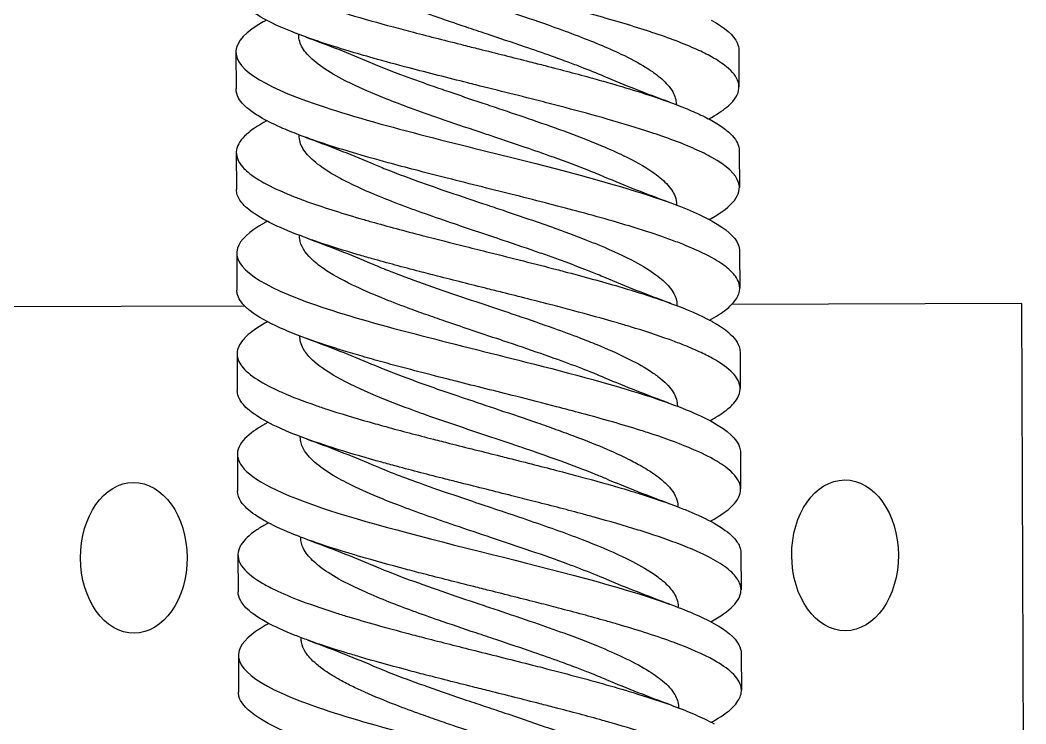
# Model space of a CAD drawing. Header units: millimetres. Extents: x 129 to 6329, y 33 to 3553.
# Drawn here: x 4313.11 to 4353.1, y 2731.15 to 2759.15 of the extents above; entities that cross this region are included whole.
import ezdxf

# ---------------------------------------------------------------- set-up
doc = ezdxf.new("R2010")
doc.units = ezdxf.units.MM
doc.layers.add('vistasIsometricas', color=255, linetype='Continuous')

msp = doc.modelspace()

# ---------------------------------------------------------------- linework, layer by layer
at = {"layer": 'vistasIsometricas', "extrusion": (-0.004614, 0.999989, 7.66e-14)}
for p, q in [((4324.187, 2758.554), (4324.187, 2758.584)), ((4321.69, 2757.874), (4321.696, 2756.41)), ((4341.69, 2757.954), (4341.696, 2756.49)), ((4339.199, 2755.789), (4339.198, 2755.811)), ((4324.203, 2754.554), (4324.203, 2754.584)), ((4321.706, 2753.874), (4321.712, 2752.41)), ((4341.706, 2753.955), (4341.712, 2752.49)), ((4339.215, 2751.789), (4339.215, 2751.811)), ((4324.219, 2750.554), (4324.219, 2750.584)), ((4321.722, 2749.874), (4321.728, 2748.41)), ((4341.722, 2749.955), (4341.728, 2748.491)), ((4322.041, 2747.777), (4310.517, 2747.738)), ((4339.231, 2747.789), (4339.231, 2747.811)), ((4352.944, 2747.883), (4341.412, 2747.843)), ((4353.104, 2707.917), (4352.944, 2747.883)), ((4324.236, 2746.554), (4324.235, 2746.584)), ((4321.738, 2745.874), (4321.744, 2744.41)), ((4341.738, 2745.955), (4341.744, 2744.491)), ((4339.247, 2743.789), (4339.247, 2743.811)), ((4324.252, 2742.554), (4324.252, 2742.584)), ((4321.754, 2741.874), (4321.76, 2740.41)), ((4341.754, 2741.955), (4341.76, 2740.491)), ((4339.263, 2739.789), (4339.263, 2739.811)), ((4324.268, 2738.554), (4324.268, 2738.584)), ((4321.77, 2737.874), (4321.776, 2736.41)), ((4341.77, 2737.955), (4341.776, 2736.491)), ((4339.279, 2735.789), (4339.279, 2735.811)), ((4324.284, 2734.554), (4324.284, 2734.584)), ((4321.787, 2733.874), (4321.792, 2732.41)), ((4341.786, 2733.955), (4341.792, 2732.491)), ((4339.295, 2731.789), (4339.295, 2731.811))]:
    msp.add_line(p, q, dxfattribs=at)
at = {"layer": 'vistasIsometricas'}
for centre in [(4317.629, 2737.762), (4345.913, 2737.859)]:
    msp.add_ellipse(centre, major_axis=(-0.014, 3), ratio=0.707107, start_param=1.570796326793453, end_param=7.85398163397304, dxfattribs=at)
for points, knots in [([(4340.599, 2757.69), (4340.425, 2757.787), (4340.231, 2757.884), (4340.018, 2757.981), (4339.518, 2758.209), (4338.916, 2758.436), (4338.234, 2758.663), (4338.216, 2758.669), (4338.197, 2758.676), (4338.179, 2758.682), (4337.511, 2758.903), (4336.768, 2759.123), (4335.975, 2759.344), (4335.584, 2759.452), (4335.181, 2759.561), (4334.77, 2759.669), (4334.323, 2759.787), (4333.867, 2759.905), (4333.404, 2760.022), (4332.576, 2760.233), (4331.729, 2760.443), (4330.891, 2760.654), (4330.83, 2760.669), (4330.769, 2760.685), (4330.708, 2760.7), (4329.81, 2760.926), (4328.924, 2761.152), (4328.082, 2761.377), (4327.759, 2761.464), (4327.441, 2761.551), (4327.132, 2761.638), (4326.638, 2761.777), (4326.164, 2761.916), (4325.718, 2762.056), (4325.111, 2762.245), (4324.555, 2762.435), (4324.065, 2762.624), (4323.969, 2762.661), (4323.876, 2762.698), (4323.786, 2762.735), (4323.231, 2762.962), (4322.772, 2763.189), (4322.427, 2763.417), (4322.327, 2763.483), (4322.236, 2763.549), (4322.156, 2763.615), (4321.957, 2763.777), (4321.817, 2763.939), (4321.739, 2764.101), (4321.689, 2764.204), (4321.664, 2764.307), (4321.664, 2764.41)], [0.07986696, 0.07986696, 0.07986696, 0.07986696, 0.080290453, 0.080290453, 0.080290453, 0.081285324, 0.081285324, 0.081285324, 0.081312046, 0.081312046, 0.081312046, 0.082280197, 0.082280197, 0.082280197, 0.082757133, 0.082757133, 0.082757133, 0.083275093, 0.083275093, 0.083275093, 0.08420222, 0.08420222, 0.08420222, 0.084269959, 0.084269959, 0.084269959, 0.08526483, 0.08526483, 0.08526483, 0.085647307, 0.085647307, 0.085647307, 0.086259724, 0.086259724, 0.086259724, 0.087092394, 0.087092394, 0.087092394, 0.087254591, 0.087254591, 0.087254591, 0.088249461, 0.088249461, 0.088249461, 0.08853748, 0.08853748, 0.08853748, 0.089244348, 0.089244348, 0.089244348, 0.089692416, 0.089692416, 0.089692416, 0.089692416]), ([(4322.888, 2763.147), (4322.757, 2763.077), (4322.636, 2763.006), (4322.443, 2762.884), (4322.367, 2762.833), (4322.062, 2762.608), (4321.892, 2762.436), (4321.757, 2762.21), (4321.732, 2762.155), (4321.654, 2761.931), (4321.662, 2761.762), (4321.764, 2761.529), (4321.802, 2761.466), (4321.975, 2761.23), (4322.168, 2761.059), (4322.504, 2760.837), (4322.587, 2760.785), (4322.966, 2760.566), (4323.314, 2760.399), (4323.877, 2760.165), (4324.046, 2760.099), (4324.677, 2759.861), (4325.181, 2759.69), (4325.882, 2759.472), (4326.039, 2759.424), (4326.752, 2759.21), (4327.34, 2759.045), (4328.214, 2758.809), (4328.479, 2758.738), (4329.398, 2758.498), (4330.067, 2758.328), (4330.948, 2758.106), (4331.15, 2758.055), (4332.031, 2757.835), (4332.709, 2757.666), (4333.583, 2757.444), (4333.787, 2757.391), (4334.639, 2757.172), (4335.27, 2757.005), (4336.111, 2756.773), (4336.341, 2756.708), (4336.99, 2756.522), (4337.395, 2756.4), (4338.368, 2756.092), (4338.906, 2755.905), (4339.612, 2755.627), (4339.828, 2755.536), (4340.241, 2755.348), (4340.435, 2755.251), (4340.61, 2755.154)], [1.607803, 1.607803, 1.607803, 1.607803, 1.650433, 1.650433, 1.681635, 1.681635, 1.786296, 1.786296, 1.819332, 1.819332, 1.922626, 1.922626, 1.9615, 1.9615, 2.066473, 2.066473, 2.097999, 2.097999, 2.200798, 2.200798, 2.241819, 2.241819, 2.347092, 2.347092, 2.376686, 2.376686, 2.478956, 2.478956, 2.522367, 2.522367, 2.62767, 2.62767, 2.659069, 2.659069, 2.763896, 2.763896, 2.796158, 2.796158, 2.899196, 2.899196, 2.939176, 2.939176, 3.014008, 3.014008, 3.128804, 3.128804, 3.184572, 3.184572, 3.243961, 3.243961, 3.243961, 3.243961]), ([(4336.333, 2756.908), (4336.044, 2757.032), (4335.739, 2757.155), (4335.253, 2757.343), (4335.081, 2757.409), (4334.686, 2757.555), (4334.462, 2757.636), (4333.886, 2757.842), (4333.53, 2757.966), (4332.67, 2758.26), (4332.163, 2758.429), (4331.39, 2758.688), (4331.124, 2758.777), (4330.409, 2759.018), (4329.965, 2759.17), (4329.348, 2759.386), (4329.166, 2759.45), (4328.76, 2759.596), (4328.537, 2759.677), (4327.989, 2759.883), (4327.671, 2760.007), (4326.948, 2760.303), (4326.558, 2760.475), (4326.031, 2760.734), (4325.865, 2760.82), (4325.401, 2761.077), (4325.135, 2761.248), (4324.657, 2761.619), (4324.464, 2761.819), (4324.287, 2762.104), (4324.246, 2762.188), (4324.188, 2762.363), (4324.173, 2762.453), (4324.171, 2762.547), (4324.171, 2762.551), (4324.171, 2762.554)], [-21.6169819, -21.6169819, -21.6169819, -21.6169819, -21.5589083, -21.5589083, -21.5282312, -21.5282312, -21.4898676, -21.4898676, -21.4313862, -21.4313862, -21.3511135, -21.3511135, -21.3090084, -21.3090084, -21.2374084, -21.2374084, -21.2070359, -21.2070359, -21.1685709, -21.1685709, -21.110028, -21.110028, -21.0287494, -21.0287494, -20.9881559, -20.9881559, -20.9076396, -20.9076396, -20.8137418, -20.8137418, -20.7742202, -20.7742202, -20.7319173, -20.7319173, -20.7303123, -20.7303123, -20.7303123, -20.7303123]), ([(4327.022, 2761.47), (4327.228, 2761.381), (4327.443, 2761.293), (4328.102, 2761.032), (4328.564, 2760.86), (4329.266, 2760.609), (4329.49, 2760.53), (4330.162, 2760.297), (4330.617, 2760.142), (4331.579, 2759.819), (4332.083, 2759.651), (4333.099, 2759.308), (4333.609, 2759.134), (4334.469, 2758.829), (4334.826, 2758.699), (4335.845, 2758.313), (4336.462, 2758.058), (4337.367, 2757.627), (4337.694, 2757.453), (4338.105, 2757.199), (4338.225, 2757.12), (4338.548, 2756.885), (4338.723, 2756.731), (4338.942, 2756.482), (4339.01, 2756.387), (4339.152, 2756.132), (4339.198, 2755.972), (4339.198, 2755.811)], [-7.5492383, -7.5492383, -7.5492383, -7.5492383, -7.5075231, -7.5075231, -7.4260384, -7.4260384, -7.3889377, -7.3889377, -7.315899, -7.315899, -7.2363316, -7.2363316, -7.1539329, -7.1539329, -7.0925602, -7.0925602, -6.9719936, -6.9719936, -6.8900916, -6.8900916, -6.8528131, -6.8528131, -6.7803984, -6.7803984, -6.7363256, -6.7363256, -6.6612835, -6.6612835, -6.6612835, -6.6612835]), ([(4340.616, 2753.69), (4340.519, 2753.743), (4340.416, 2753.797), (4340.308, 2753.851), (4339.847, 2754.079), (4339.281, 2754.307), (4338.63, 2754.534), (4338.489, 2754.583), (4338.344, 2754.632), (4338.195, 2754.682), (4337.657, 2754.86), (4337.071, 2755.037), (4336.449, 2755.215), (4335.918, 2755.366), (4335.36, 2755.518), (4334.786, 2755.669), (4334.502, 2755.744), (4334.215, 2755.819), (4333.924, 2755.893), (4333.044, 2756.12), (4332.138, 2756.345), (4331.236, 2756.571), (4331.127, 2756.599), (4331.017, 2756.626), (4330.907, 2756.654), (4330.118, 2756.852), (4329.335, 2757.05), (4328.582, 2757.249), (4328.09, 2757.379), (4327.61, 2757.508), (4327.148, 2757.638), (4326.806, 2757.734), (4326.474, 2757.831), (4326.154, 2757.927), (4325.403, 2758.153), (4324.719, 2758.379), (4324.128, 2758.606), (4324.113, 2758.612), (4324.097, 2758.618), (4324.081, 2758.624), (4323.511, 2758.845), (4323.029, 2759.066), (4322.652, 2759.287), (4322.466, 2759.396), (4322.305, 2759.505), (4322.172, 2759.615), (4322.026, 2759.733), (4321.912, 2759.852), (4321.831, 2759.971), (4321.731, 2760.117), (4321.681, 2760.263), (4321.68, 2760.41)], [0.074086598, 0.074086598, 0.074086598, 0.074086598, 0.074321145, 0.074321145, 0.074321145, 0.075316019, 0.075316019, 0.075316019, 0.075531691, 0.075531691, 0.075531691, 0.076310904, 0.076310904, 0.076310904, 0.076976784, 0.076976784, 0.076976784, 0.077305788, 0.077305788, 0.077305788, 0.078300659, 0.078300659, 0.078300659, 0.078421878, 0.078421878, 0.078421878, 0.079295536, 0.079295536, 0.079295536, 0.079866971, 0.079866971, 0.079866971, 0.080290427, 0.080290427, 0.080290427, 0.081285295, 0.081285295, 0.081285295, 0.081312064, 0.081312064, 0.081312064, 0.082280167, 0.082280167, 0.082280167, 0.082757158, 0.082757158, 0.082757158, 0.083275062, 0.083275062, 0.083275062, 0.083912054, 0.083912054, 0.083912054, 0.083912054]), ([(4322.777, 2759.077), (4322.082, 2758.684), (4321.72, 2758.3), (4321.692, 2757.925), (4321.633, 2757.142), (4323.066, 2756.396), (4325.234, 2755.683), (4327.625, 2754.897), (4330.828, 2754.151), (4333.613, 2753.44), (4335.564, 2752.942), (4337.314, 2752.461), (4338.642, 2751.998), (4339.466, 2751.71), (4340.132, 2751.429), (4340.626, 2751.154)], [0.918017203, 0.918017203, 0.918017203, 0.918017203, 0.918892503, 0.918892503, 0.918892503, 0.920718254, 0.920718254, 0.920718254, 0.922732944, 0.922732944, 0.922732944, 0.924144299, 0.924144299, 0.924144299, 0.925019599, 0.925019599, 0.925019599, 0.925019599]), ([(4340.594, 2759.154), (4341.132, 2758.854), (4341.489, 2758.55), (4341.626, 2758.24), (4341.668, 2758.146), (4341.688, 2758.05), (4341.687, 2757.954)], [0.919453399, 0.919453399, 0.919453399, 0.919453399, 0.920718964, 0.920718964, 0.920718964, 0.921106974, 0.921106974, 0.921106974, 0.921106974]), ([(4336.349, 2752.908), (4336.148, 2752.994), (4335.939, 2753.08), (4335.279, 2753.343), (4334.807, 2753.518), (4333.949, 2753.826), (4333.573, 2753.956), (4332.781, 2754.227), (4332.365, 2754.367), (4331.753, 2754.572), (4331.558, 2754.637), (4330.846, 2754.876), (4330.331, 2755.05), (4329.418, 2755.365), (4329.018, 2755.507), (4328.309, 2755.768), (4327.996, 2755.886), (4327.251, 2756.181), (4326.836, 2756.358), (4326.314, 2756.603), (4326.174, 2756.671), (4325.698, 2756.914), (4325.398, 2757.088), (4324.887, 2757.44), (4324.679, 2757.617), (4324.377, 2757.962), (4324.278, 2758.128), (4324.201, 2758.381), (4324.188, 2758.468), (4324.187, 2758.554)], [-23.4851641, -23.4851641, -23.4851641, -23.4851641, -23.4447167, -23.4447167, -23.3616227, -23.3616227, -23.2998897, -23.2998897, -23.2337639, -23.2337639, -23.2030352, -23.2030352, -23.120896, -23.120896, -23.05395, -23.05395, -22.9979254, -22.9979254, -22.9146358, -22.9146358, -22.8824533, -22.8824533, -22.8002186, -22.8002186, -22.7169472, -22.7169472, -22.6387748, -22.6387748, -22.5983742, -22.5983742, -22.5983742, -22.5983742]), ([(4340.492, 2755.218), (4340.495, 2755.219), (4340.498, 2755.221), (4340.501, 2755.223), (4340.787, 2755.378), (4341.025, 2755.533), (4341.21, 2755.687), (4341.302, 2755.764), (4341.381, 2755.84), (4341.447, 2755.917), (4341.647, 2756.147), (4341.727, 2756.378), (4341.685, 2756.608), (4341.679, 2756.636), (4341.672, 2756.664), (4341.664, 2756.692), (4341.601, 2756.893), (4341.443, 2757.095), (4341.197, 2757.296), (4341.035, 2757.427), (4340.835, 2757.558), (4340.599, 2757.69)], [0.076303515, 0.076303515, 0.076303515, 0.076303515, 0.076310926, 0.076310926, 0.076310926, 0.076976785, 0.076976785, 0.076976785, 0.077305812, 0.077305812, 0.077305812, 0.078300684, 0.078300684, 0.078300684, 0.078421872, 0.078421872, 0.078421872, 0.079295564, 0.079295564, 0.079295564, 0.079866959, 0.079866959, 0.079866959, 0.079866959]), ([(4327.038, 2757.47), (4327.163, 2757.416), (4327.291, 2757.363), (4327.683, 2757.203), (4327.955, 2757.097), (4328.622, 2756.845), (4329.026, 2756.699), (4329.676, 2756.47), (4329.915, 2756.388), (4330.573, 2756.163), (4330.998, 2756.02), (4331.661, 2755.797), (4331.898, 2755.718), (4332.587, 2755.487), (4333.038, 2755.335), (4333.968, 2755.014), (4334.445, 2754.845), (4335.372, 2754.501), (4335.818, 2754.327), (4336.54, 2754.022), (4336.828, 2753.893), (4337.538, 2753.55), (4337.92, 2753.337), (4338.465, 2752.964), (4338.658, 2752.806), (4338.974, 2752.475), (4339.09, 2752.303), (4339.194, 2752.024), (4339.214, 2751.917), (4339.215, 2751.811)], [-6.9269192, -6.9269192, -6.9269192, -6.9269192, -6.90164, -6.90164, -6.8515469, -6.8515469, -6.7826315, -6.7826315, -6.7436662, -6.7436662, -6.6761457, -6.6761457, -6.6386937, -6.6386937, -6.5668525, -6.5668525, -6.4871178, -6.4871178, -6.4048119, -6.4048119, -6.3439429, -6.3439429, -6.2435691, -6.2435691, -6.1693752, -6.1693752, -6.0888352, -6.0888352, -6.0390769, -6.0390769, -6.0390769, -6.0390769]), ([(4340.632, 2749.69), (4340.306, 2749.871), (4339.913, 2750.051), (4339.284, 2750.302), (4339.101, 2750.371), (4338.533, 2750.577), (4338.126, 2750.713), (4337.372, 2750.949), (4337.038, 2751.049), (4336.275, 2751.27), (4335.841, 2751.391), (4334.996, 2751.619), (4334.589, 2751.726), (4333.719, 2751.951), (4333.257, 2752.068), (4332.359, 2752.294), (4331.924, 2752.403), (4331.023, 2752.629), (4330.558, 2752.745), (4329.667, 2752.971), (4329.241, 2753.08), (4328.458, 2753.285), (4328.098, 2753.381), (4327.255, 2753.611), (4326.781, 2753.745), (4325.979, 2753.984), (4325.643, 2754.088), (4324.954, 2754.312), (4324.608, 2754.432), (4324.026, 2754.65), (4323.783, 2754.747), (4323.255, 2754.976), (4322.986, 2755.107), (4322.575, 2755.338), (4322.419, 2755.439), (4322.174, 2755.622), (4322.078, 2755.705), (4321.914, 2755.874), (4321.848, 2755.961), (4321.731, 2756.169), (4321.696, 2756.289), (4321.696, 2756.41)], [0.000015, 0.000015, 0.000015, 0.000015, 0.110709, 0.110709, 0.153432, 0.153432, 0.236992, 0.236992, 0.298722, 0.298722, 0.373042, 0.373042, 0.439181, 0.439181, 0.511724, 0.511724, 0.578932, 0.578932, 0.65105, 0.65105, 0.718528, 0.718528, 0.777631, 0.777631, 0.860489, 0.860489, 0.92472, 0.92472, 0.99876, 0.99876, 1.058704, 1.058704, 1.139276, 1.139276, 1.200808, 1.200808, 1.251576, 1.251576, 1.304516, 1.304516, 1.378297, 1.378297, 1.378297, 1.378297]), ([(4322.793, 2755.077), (4322.558, 2754.944), (4322.359, 2754.812), (4322.199, 2754.68), (4321.959, 2754.482), (4321.804, 2754.284), (4321.74, 2754.086), (4321.73, 2754.055), (4321.722, 2754.023), (4321.716, 2753.991), (4321.676, 2753.762), (4321.758, 2753.533), (4321.959, 2753.305), (4322.02, 2753.236), (4322.092, 2753.168), (4322.174, 2753.099), (4322.364, 2752.94), (4322.611, 2752.781), (4322.911, 2752.622), (4323.23, 2752.452), (4323.611, 2752.283), (4324.043, 2752.113), (4324.19, 2752.056), (4324.343, 2751.999), (4324.501, 2751.941), (4325.126, 2751.715), (4325.839, 2751.489), (4326.616, 2751.262), (4326.768, 2751.218), (4326.923, 2751.173), (4327.081, 2751.129), (4327.722, 2750.947), (4328.401, 2750.766), (4329.101, 2750.584), (4329.668, 2750.437), (4330.249, 2750.29), (4330.835, 2750.143), (4331.148, 2750.064), (4331.462, 2749.986), (4331.776, 2749.907), (4332.677, 2749.681), (4333.579, 2749.455), (4334.448, 2749.229), (4334.545, 2749.204), (4334.641, 2749.178), (4334.737, 2749.153), (4335.501, 2748.952), (4336.236, 2748.751), (4336.922, 2748.55), (4337.366, 2748.419), (4337.789, 2748.288), (4338.186, 2748.158), (4338.478, 2748.061), (4338.756, 2747.965), (4339.018, 2747.869), (4339.635, 2747.642), (4340.164, 2747.414), (4340.585, 2747.185), (4340.604, 2747.175), (4340.623, 2747.164), (4340.642, 2747.154)], [0.92379757, 0.92379757, 0.92379757, 0.92379757, 0.92438398, 0.92438398, 0.92438398, 0.92526159, 0.92526159, 0.92526159, 0.92540301, 0.92540301, 0.92540301, 0.92641965, 0.92641965, 0.92641965, 0.9267256, 0.9267256, 0.9267256, 0.92743392, 0.92743392, 0.92743392, 0.92818962, 0.92818962, 0.92818962, 0.9284458, 0.9284458, 0.9284458, 0.92945533, 0.92945533, 0.92945533, 0.92965363, 0.92965363, 0.92965363, 0.93046254, 0.93046254, 0.93046254, 0.93111765, 0.93111765, 0.93111765, 0.93146743, 0.93146743, 0.93146743, 0.93247, 0.93247, 0.93247, 0.93258166, 0.93258166, 0.93258166, 0.93347029, 0.93347029, 0.93347029, 0.93404568, 0.93404568, 0.93404568, 0.93446832, 0.93446832, 0.93446832, 0.93546408, 0.93546408, 0.93546408, 0.93550969, 0.93550969, 0.93550969, 0.93550969]), ([(4340.61, 2755.154), (4340.801, 2755.047), (4340.968, 2754.941), (4341.238, 2754.739), (4341.345, 2754.644), (4341.613, 2754.351), (4341.705, 2754.153), (4341.706, 2753.955)], [0.0000181, 0.0000181, 0.0000181, 0.0000181, 0.0650294, 0.0650294, 0.1229171, 0.1229171, 0.2435094, 0.2435094, 0.2435094, 0.2435094]), ([(4336.364, 2748.909), (4336.268, 2748.95), (4336.169, 2748.991), (4335.545, 2749.248), (4334.977, 2749.463), (4334.184, 2749.747), (4333.988, 2749.817), (4333.309, 2750.053), (4332.816, 2750.22), (4331.67, 2750.606), (4331.018, 2750.823), (4329.599, 2751.306), (4328.847, 2751.569), (4327.808, 2751.965), (4327.481, 2752.095), (4326.934, 2752.326), (4326.707, 2752.426), (4326.217, 2752.655), (4325.962, 2752.784), (4325.423, 2753.084), (4325.158, 2753.254), (4324.73, 2753.588), (4324.564, 2753.751), (4324.317, 2754.084), (4324.241, 2754.253), (4324.207, 2754.466), (4324.204, 2754.51), (4324.203, 2754.554)], [-24.0258266, -24.0258266, -24.0258266, -24.0258266, -24.0063368, -24.0063368, -23.9048639, -23.9048639, -23.8722415, -23.8722415, -23.793174, -23.793174, -23.6903303, -23.6903303, -23.5650722, -23.5650722, -23.5035712, -23.5035712, -23.4563597, -23.4563597, -23.3955843, -23.3955843, -23.3152813, -23.3152813, -23.2386097, -23.2386097, -23.1594171, -23.1594171, -23.1388287, -23.1388287, -23.1388287, -23.1388287]), ([(4340.508, 2751.218), (4340.537, 2751.233), (4340.564, 2751.248), (4340.592, 2751.264), (4341.447, 2751.741), (4341.828, 2752.217), (4341.68, 2752.691), (4341.575, 2753.025), (4341.212, 2753.358), (4340.616, 2753.69)], [0.070523312, 0.070523312, 0.070523312, 0.070523312, 0.070589097, 0.070589097, 0.070589097, 0.07264151, 0.07264151, 0.07264151, 0.074086597, 0.074086597, 0.074086597, 0.074086597]), ([(4327.053, 2753.47), (4327.222, 2753.398), (4327.397, 2753.326), (4327.998, 2753.084), (4328.446, 2752.915), (4329.319, 2752.6), (4329.736, 2752.455), (4330.662, 2752.138), (4331.172, 2751.967), (4331.924, 2751.715), (4332.166, 2751.634), (4333.03, 2751.343), (4333.644, 2751.134), (4334.724, 2750.749), (4335.195, 2750.575), (4335.814, 2750.331), (4335.985, 2750.262), (4336.67, 2749.977), (4337.138, 2749.761), (4337.871, 2749.37), (4338.156, 2749.196), (4338.499, 2748.942), (4338.596, 2748.864), (4338.87, 2748.617), (4339.01, 2748.448), (4339.182, 2748.132), (4339.225, 2747.985), (4339.23, 2747.829), (4339.231, 2747.82), (4339.231, 2747.811)], [-6.3034265, -6.3034265, -6.3034265, -6.3034265, -6.2693098, -6.2693098, -6.1894537, -6.1894537, -6.12061, -6.12061, -6.0397126, -6.0397126, -6.0015574, -6.0015574, -5.9024288, -5.9024288, -5.8201863, -5.8201863, -5.7875786, -5.7875786, -5.6859227, -5.6859227, -5.6039071, -5.6039071, -5.5673909, -5.5673909, -5.4882828, -5.4882828, -5.4196263, -5.4196263, -5.4154497, -5.4154497, -5.4154497, -5.4154497]), ([(4340.54, 2743.218), (4340.625, 2743.263), (4340.705, 2743.309), (4340.89, 2743.42), (4340.991, 2743.486), (4341.219, 2743.65), (4341.334, 2743.747), (4341.517, 2743.935), (4341.586, 2744.025), (4341.704, 2744.232), (4341.74, 2744.349), (4341.748, 2744.596), (4341.713, 2744.726), (4341.591, 2744.942), (4341.526, 2745.028), (4341.26, 2745.306), (4340.993, 2745.498), (4340.487, 2745.779), (4340.31, 2745.868), (4339.91, 2746.054), (4339.684, 2746.15), (4339.278, 2746.31), (4339.107, 2746.374), (4338.458, 2746.61), (4337.937, 2746.781), (4337.21, 2747.002), (4337.042, 2747.052), (4336.301, 2747.269), (4335.7, 2747.435), (4334.819, 2747.669), (4334.56, 2747.737), (4333.64, 2747.976), (4332.965, 2748.146), (4332.09, 2748.366), (4331.894, 2748.415), (4331.029, 2748.631), (4330.362, 2748.798), (4329.465, 2749.028), (4329.227, 2749.089), (4328.338, 2749.32), (4327.707, 2749.489), (4326.92, 2749.712), (4326.737, 2749.764), (4325.986, 2749.984), (4325.451, 2750.151), (4324.77, 2750.383), (4324.587, 2750.447), (4323.948, 2750.683), (4323.535, 2750.853), (4323.077, 2751.074), (4322.979, 2751.124), (4322.574, 2751.341), (4322.322, 2751.508), (4322.054, 2751.745), (4321.986, 2751.814), (4321.813, 2752.025), (4321.743, 2752.166), (4321.715, 2752.343), (4321.712, 2752.376), (4321.712, 2752.41)], [1.122056, 1.122056, 1.122056, 1.122056, 1.149518, 1.149518, 1.189214, 1.189214, 1.24805, 1.24805, 1.302567, 1.302567, 1.373429, 1.373429, 1.452528, 1.452528, 1.504643, 1.504643, 1.621926, 1.621926, 1.6765, 1.6765, 1.735354, 1.735354, 1.77487, 1.77487, 1.879957, 1.879957, 1.910849, 1.910849, 2.013453, 2.013453, 2.055344, 2.055344, 2.160666, 2.160666, 2.19093, 2.19093, 2.294431, 2.294431, 2.332431, 2.332431, 2.437219, 2.437219, 2.469668, 2.469668, 2.572768, 2.572768, 2.612478, 2.612478, 2.717596, 2.717596, 2.748306, 2.748306, 2.850856, 2.850856, 2.892993, 2.892993, 2.979799, 2.979799, 3.000389, 3.000389, 3.000389, 3.000389]), ([(4322.809, 2751.077), (4322.215, 2750.742), (4321.854, 2750.408), (4321.752, 2750.075), (4321.52, 2749.314), (4322.71, 2748.559), (4324.896, 2747.808), (4327.092, 2747.053), (4330.248, 2746.301), (4333.222, 2745.548), (4335.063, 2745.081), (4336.821, 2744.615), (4338.237, 2744.146), (4339.234, 2743.816), (4340.062, 2743.486), (4340.658, 2743.154)], [0.92957792, 0.92957792, 0.92957792, 0.92957792, 0.931023, 0.931023, 0.931023, 0.9343243, 0.9343243, 0.9343243, 0.93764112, 0.93764112, 0.93764112, 0.93969353, 0.93969353, 0.93969353, 0.94113862, 0.94113862, 0.94113862, 0.94113862]), ([(4322.937, 2751.147), (4322.936, 2751.147), (4322.935, 2751.146), (4322.934, 2751.146), (4322.912, 2751.134), (4322.891, 2751.123), (4322.871, 2751.111), (4322.86, 2751.105), (4322.85, 2751.1), (4322.839, 2751.094), (4322.834, 2751.091), (4322.829, 2751.088), (4322.824, 2751.085), (4322.819, 2751.083), (4322.813, 2751.079), (4322.809, 2751.077)], [0.92949710366, 0.92949710366, 0.92949710366, 0.92949710366, 0.92949881798, 0.92949881798, 0.92949881798, 0.92953836687, 0.92953836687, 0.92953836687, 0.92955814131, 0.92955814131, 0.92955814131, 0.92956802854, 0.92956802854, 0.92956802854, 0.92957791576, 0.92957791576, 0.92957791576, 0.92957791576]), ([(4340.626, 2751.154), (4341.194, 2750.837), (4341.535, 2750.53), (4341.663, 2750.23), (4341.702, 2750.138), (4341.721, 2750.046), (4341.721, 2749.955)], [0.925019599, 0.925019599, 0.925019599, 0.925019599, 0.92602704, 0.92602704, 0.92602704, 0.92633931, 0.92633931, 0.92633931, 0.92633931]), ([(4336.38, 2744.909), (4336.083, 2745.036), (4335.769, 2745.163), (4335.09, 2745.425), (4334.723, 2745.56), (4333.876, 2745.863), (4333.391, 2746.03), (4332.672, 2746.274), (4332.446, 2746.35), (4331.805, 2746.566), (4331.388, 2746.705), (4330.644, 2746.955), (4330.317, 2747.067), (4329.74, 2747.265), (4329.49, 2747.352), (4328.997, 2747.527), (4328.754, 2747.615), (4328.158, 2747.836), (4327.814, 2747.969), (4327.07, 2748.271), (4326.683, 2748.441), (4325.882, 2748.828), (4325.493, 2749.045), (4324.99, 2749.392), (4324.829, 2749.521), (4324.421, 2749.913), (4324.264, 2750.175), (4324.222, 2750.477), (4324.22, 2750.516), (4324.219, 2750.554)], [-24.7291883, -24.7291883, -24.7291883, -24.7291883, -24.6693937, -24.6693937, -24.6056289, -24.6056289, -24.5264922, -24.5264922, -24.4905383, -24.4905383, -24.4247624, -24.4247624, -24.3722488, -24.3722488, -24.33106, -24.33106, -24.2895017, -24.2895017, -24.2268317, -24.2268317, -24.1468293, -24.1468293, -24.0443745, -24.0443745, -23.9837424, -23.9837424, -23.8602674, -23.8602674, -23.842324, -23.842324, -23.842324, -23.842324]), ([(4340.524, 2747.218), (4340.786, 2747.36), (4341.008, 2747.501), (4341.256, 2747.697), (4341.318, 2747.751), (4341.531, 2747.958), (4341.636, 2748.11), (4341.737, 2748.401), (4341.741, 2748.539), (4341.672, 2748.774), (4341.623, 2748.871), (4341.474, 2749.073), (4341.371, 2749.179), (4341.079, 2749.42), (4340.875, 2749.555), (4340.632, 2749.69)], [2.7443517, 2.7443517, 2.7443517, 2.7443517, 2.8297457, 2.8297457, 2.8624684, 2.8624684, 2.9546783, 2.9546783, 3.038564, 3.038564, 3.0973896, 3.0973896, 3.1617266, 3.1617266, 3.2442599, 3.2442599, 3.2442599, 3.2442599]), ([(4327.069, 2749.47), (4327.279, 2749.38), (4327.498, 2749.291), (4328.168, 2749.025), (4328.64, 2748.85), (4329.625, 2748.498), (4330.136, 2748.322), (4331.17, 2747.972), (4331.69, 2747.799), (4332.431, 2747.55), (4332.653, 2747.475), (4333.37, 2747.232), (4333.858, 2747.064), (4334.687, 2746.767), (4335.035, 2746.64), (4335.601, 2746.422), (4335.827, 2746.333), (4336.458, 2746.074), (4336.841, 2745.904), (4337.546, 2745.559), (4337.863, 2745.384), (4338.272, 2745.121), (4338.397, 2745.033), (4338.624, 2744.855), (4338.726, 2744.765), (4338.984, 2744.504), (4339.105, 2744.332), (4339.222, 2744.044), (4339.246, 2743.927), (4339.247, 2743.811)], [-4.4361554, -4.4361554, -4.4361554, -4.4361554, -4.3937948, -4.3937948, -4.3107948, -4.3107948, -4.2276798, -4.2276798, -4.1455282, -4.1455282, -4.1102428, -4.1102428, -4.0307539, -4.0307539, -3.9703897, -3.9703897, -3.928371, -3.928371, -3.8484763, -3.8484763, -3.7661881, -3.7661881, -3.7249459, -3.7249459, -3.6828999, -3.6828999, -3.6025913, -3.6025913, -3.5483099, -3.5483099, -3.5483099, -3.5483099]), ([(4340.664, 2741.69), (4340.389, 2741.842), (4340.068, 2741.994), (4339.704, 2742.145), (4339.223, 2742.346), (4338.668, 2742.545), (4338.058, 2742.742), (4337.971, 2742.771), (4337.883, 2742.799), (4337.793, 2742.827), (4337.07, 2743.055), (4336.277, 2743.282), (4335.443, 2743.507), (4335.114, 2743.596), (4334.779, 2743.684), (4334.439, 2743.773), (4333.909, 2743.911), (4333.368, 2744.048), (4332.824, 2744.185), (4332.029, 2744.386), (4331.228, 2744.585), (4330.443, 2744.783), (4330.337, 2744.81), (4330.232, 2744.836), (4330.127, 2744.863), (4329.232, 2745.09), (4328.362, 2745.316), (4327.547, 2745.541), (4327.262, 2745.619), (4326.984, 2745.698), (4326.714, 2745.776), (4326.203, 2745.924), (4325.72, 2746.072), (4325.272, 2746.219), (4324.728, 2746.398), (4324.235, 2746.576), (4323.805, 2746.754), (4323.687, 2746.802), (4323.575, 2746.851), (4323.467, 2746.899), (4322.956, 2747.127), (4322.55, 2747.355), (4322.262, 2747.581), (4322.203, 2747.627), (4322.149, 2747.673), (4322.1, 2747.719), (4321.905, 2747.902), (4321.786, 2748.084), (4321.745, 2748.266), (4321.734, 2748.314), (4321.728, 2748.362), (4321.728, 2748.41)], [0.05603092, 0.05603092, 0.05603092, 0.05603092, 0.05669079, 0.05669079, 0.05669079, 0.05756534, 0.05756534, 0.05756534, 0.05769044, 0.05769044, 0.05769044, 0.05870105, 0.05870105, 0.05870105, 0.05909975, 0.05909975, 0.05909975, 0.059723, 0.059723, 0.059723, 0.06063417, 0.06063417, 0.06063417, 0.06075665, 0.06075665, 0.06075665, 0.06180243, 0.06180243, 0.06180243, 0.06216859, 0.06216859, 0.06216859, 0.06286079, 0.06286079, 0.06286079, 0.06370301, 0.06370301, 0.06370301, 0.06393216, 0.06393216, 0.06393216, 0.06501706, 0.06501706, 0.06501706, 0.06523743, 0.06523743, 0.06523743, 0.06611601, 0.06611601, 0.06611601, 0.06634862, 0.06634862, 0.06634862, 0.06634862]), ([(4322.953, 2747.147), (4322.917, 2747.128), (4322.881, 2747.108), (4322.539, 2746.917), (4322.292, 2746.745), (4322.057, 2746.523), (4322.009, 2746.473), (4321.822, 2746.249), (4321.746, 2746.076), (4321.736, 2745.833), (4321.744, 2745.764), (4321.812, 2745.526), (4321.925, 2745.359), (4322.154, 2745.142), (4322.213, 2745.092), (4322.496, 2744.87), (4322.781, 2744.699), (4323.257, 2744.463), (4323.397, 2744.398), (4323.927, 2744.165), (4324.362, 2743.998), (4324.996, 2743.778), (4325.151, 2743.726), (4325.83, 2743.503), (4326.392, 2743.334), (4327.205, 2743.102), (4327.427, 2743.041), (4328.262, 2742.811), (4328.899, 2742.644), (4329.763, 2742.422), (4329.976, 2742.368), (4330.858, 2742.144), (4331.535, 2741.976), (4332.411, 2741.756), (4332.612, 2741.706), (4333.489, 2741.485), (4334.157, 2741.314), (4335.07, 2741.074), (4335.332, 2741.004), (4336.2, 2740.768), (4336.785, 2740.603), (4337.496, 2740.387), (4337.654, 2740.338), (4338.351, 2740.118), (4338.85, 2739.947), (4339.469, 2739.71), (4339.634, 2739.644), (4340.187, 2739.41), (4340.53, 2739.242), (4340.902, 2739.021), (4340.984, 2738.969), (4341.312, 2738.745), (4341.498, 2738.573), (4341.66, 2738.337), (4341.694, 2738.274), (4341.753, 2738.125), (4341.77, 2738.04), (4341.77, 2737.955)], [1.607812, 1.607812, 1.607812, 1.607812, 1.619543, 1.619543, 1.723627, 1.723627, 1.754303, 1.754303, 1.859629, 1.859629, 1.90207, 1.90207, 2.004549, 2.004549, 2.035036, 2.035036, 2.140184, 2.140184, 2.180136, 2.180136, 2.283176, 2.283176, 2.31546, 2.31546, 2.420278, 2.420278, 2.458431, 2.458431, 2.561891, 2.561891, 2.595436, 2.595436, 2.69998, 2.69998, 2.731062, 2.731062, 2.836379, 2.836379, 2.879366, 2.879366, 2.981723, 2.981723, 3.011787, 3.011787, 3.116995, 3.116995, 3.15742, 3.15742, 3.26035, 3.26035, 3.292301, 3.292301, 3.397187, 3.397187, 3.435651, 3.435651, 3.487418, 3.487418, 3.487418, 3.487418]), ([(4340.642, 2747.154), (4341.033, 2746.936), (4341.325, 2746.718), (4341.509, 2746.499), (4341.601, 2746.388), (4341.666, 2746.278), (4341.702, 2746.167), (4341.726, 2746.096), (4341.738, 2746.026), (4341.738, 2745.955)], [0.935509696, 0.935509696, 0.935509696, 0.935509696, 0.936457597, 0.936457597, 0.936457597, 0.936935858, 0.936935858, 0.936935858, 0.937240932, 0.937240932, 0.937240932, 0.937240932]), ([(4336.396, 2740.909), (4336.256, 2740.969), (4336.112, 2741.029), (4335.544, 2741.259), (4335.096, 2741.429), (4334.209, 2741.751), (4333.777, 2741.903), (4333.102, 2742.134), (4332.868, 2742.213), (4332.208, 2742.436), (4331.78, 2742.579), (4331.031, 2742.83), (4330.711, 2742.938), (4329.966, 2743.192), (4329.547, 2743.337), (4328.955, 2743.549), (4328.772, 2743.615), (4328.123, 2743.855), (4327.676, 2744.028), (4326.671, 2744.449), (4326.148, 2744.695), (4325.305, 2745.171), (4324.976, 2745.399), (4324.595, 2745.759), (4324.485, 2745.889), (4324.298, 2746.189), (4324.242, 2746.358), (4324.236, 2746.536), (4324.236, 2746.545), (4324.236, 2746.554)], [-24.1071608, -24.1071608, -24.1071608, -24.1071608, -24.0789436, -24.0789436, -23.9986701, -23.9986701, -23.9270926, -23.9270926, -23.8895613, -23.8895613, -23.8219528, -23.8219528, -23.770917, -23.770917, -23.7022313, -23.7022313, -23.6709808, -23.6709808, -23.5890184, -23.5890184, -23.4725294, -23.4725294, -23.3648099, -23.3648099, -23.3037606, -23.3037606, -23.2244369, -23.2244369, -23.2202586, -23.2202586, -23.2202586, -23.2202586]), ([(4327.085, 2745.47), (4327.203, 2745.42), (4327.324, 2745.369), (4327.887, 2745.139), (4328.359, 2744.96), (4329.466, 2744.558), (4330.108, 2744.337), (4331.222, 2743.961), (4331.682, 2743.807), (4332.661, 2743.478), (4333.175, 2743.305), (4333.928, 2743.044), (4334.174, 2742.957), (4334.679, 2742.776), (4334.935, 2742.682), (4335.63, 2742.419), (4336.052, 2742.251), (4336.747, 2741.952), (4337.031, 2741.821), (4337.484, 2741.595), (4337.664, 2741.5), (4338.043, 2741.282), (4338.234, 2741.16), (4338.51, 2740.959), (4338.608, 2740.881), (4338.786, 2740.723), (4338.865, 2740.644), (4339.125, 2740.343), (4339.234, 2740.122), (4339.261, 2739.87), (4339.263, 2739.84), (4339.263, 2739.811)], [-5.059059, -5.059059, -5.059059, -5.059059, -5.0352649, -5.0352649, -4.9504041, -4.9504041, -4.8455764, -4.8455764, -4.772772, -4.772772, -4.6905793, -4.6905793, -4.6496142, -4.6496142, -4.6052389, -4.6052389, -4.5259246, -4.5259246, -4.4644642, -4.4644642, -4.4196429, -4.4196429, -4.3623035, -4.3623035, -4.3256808, -4.3256808, -4.2885729, -4.2885729, -4.1849667, -4.1849667, -4.1711567, -4.1711567, -4.1711567, -4.1711567]), ([(4340.572, 2735.218), (4340.96, 2735.427), (4341.258, 2735.636), (4341.653, 2736.042), (4341.759, 2736.239), (4341.781, 2736.526), (4341.77, 2736.616), (4341.694, 2736.844), (4341.603, 2736.982), (4341.389, 2737.204), (4341.292, 2737.288), (4341.083, 2737.444), (4340.975, 2737.516), (4340.624, 2737.728), (4340.35, 2737.868), (4339.923, 2738.06), (4339.803, 2738.112), (4339.271, 2738.331), (4338.813, 2738.498), (4338.109, 2738.732), (4337.901, 2738.799), (4337.138, 2739.037), (4336.55, 2739.207), (4335.757, 2739.426), (4335.58, 2739.474), (4334.785, 2739.689), (4334.147, 2739.854), (4333.22, 2740.09), (4332.943, 2740.16), (4331.987, 2740.4), (4331.304, 2740.57), (4330.427, 2740.791), (4330.227, 2740.842), (4329.361, 2741.062), (4328.708, 2741.231), (4327.88, 2741.454), (4327.685, 2741.507), (4326.887, 2741.728), (4326.313, 2741.895), (4325.576, 2742.125), (4325.379, 2742.189), (4324.677, 2742.422), (4324.211, 2742.592), (4323.676, 2742.814), (4323.557, 2742.865), (4323.073, 2743.084), (4322.759, 2743.251), (4322.403, 2743.486), (4322.311, 2743.553), (4322.029, 2743.785), (4321.89, 2743.949), (4321.786, 2744.174), (4321.766, 2744.233), (4321.748, 2744.332), (4321.744, 2744.371), (4321.744, 2744.41)], [1.122354, 1.122354, 1.122354, 1.122354, 1.248483, 1.248483, 1.368094, 1.368094, 1.422471, 1.422471, 1.506503, 1.506503, 1.557618, 1.557618, 1.601634, 1.601634, 1.687445, 1.687445, 1.718945, 1.718945, 1.821738, 1.821738, 1.86279, 1.86279, 1.968066, 1.968066, 1.997686, 1.997686, 2.100011, 2.100011, 2.143171, 2.143171, 2.248487, 2.248487, 2.279704, 2.279704, 2.384378, 2.384378, 2.417359, 2.417359, 2.520637, 2.520637, 2.559587, 2.559587, 2.664576, 2.664576, 2.696024, 2.696024, 2.798801, 2.798801, 2.839927, 2.839927, 2.940667, 2.940667, 2.977112, 2.977112, 3.000918, 3.000918, 3.000918, 3.000918]), ([(4322.841, 2743.077), (4322.84, 2743.076), (4322.834, 2743.073), (4322.83, 2743.071), (4322.826, 2743.068), (4322.822, 2743.066), (4322.819, 2743.064), (4322.811, 2743.06), (4322.804, 2743.056), (4322.797, 2743.052), (4322.782, 2743.043), (4322.767, 2743.034), (4322.752, 2743.026), (4322.722, 2743.008), (4322.693, 2742.99), (4322.663, 2742.972), (4322.604, 2742.936), (4322.544, 2742.898), (4322.486, 2742.858), (4321.983, 2742.516), (4321.524, 2742.056), (4321.875, 2741.482), (4322.176, 2740.989), (4323.132, 2740.412), (4325.093, 2739.752), (4326.752, 2739.193), (4329.159, 2738.574), (4331.875, 2737.894), (4334.29, 2737.29), (4336.928, 2736.636), (4338.896, 2735.931), (4339.599, 2735.678), (4340.213, 2735.42), (4340.69, 2735.154)], [0.94113866, 0.94113866, 0.94113866, 0.94113866, 0.94116833, 0.94116833, 0.94116833, 0.94119801, 0.94119801, 0.94119801, 0.94125735, 0.94125735, 0.94125735, 0.94137605, 0.94137605, 0.94137605, 0.94161344, 0.94161344, 0.94161344, 0.94208822, 0.94208822, 0.94208822, 0.94619813, 0.94619813, 0.94619813, 0.94973189, 0.94973189, 0.94973189, 0.95272299, 0.95272299, 0.95272299, 0.95538215, 0.95538215, 0.95538215, 0.95633172, 0.95633172, 0.95633172, 0.95633172]), ([(4340.658, 2743.154), (4341.254, 2742.822), (4341.618, 2742.49), (4341.722, 2742.156), (4341.743, 2742.089), (4341.753, 2742.022), (4341.753, 2741.955)], [0.941138623, 0.941138623, 0.941138623, 0.941138623, 0.942583712, 0.942583712, 0.942583712, 0.942873881, 0.942873881, 0.942873881, 0.942873881]), ([(4336.413, 2736.909), (4336.098, 2737.043), (4335.763, 2737.178), (4335.242, 2737.378), (4335.069, 2737.443), (4334.42, 2737.683), (4333.928, 2737.856), (4332.909, 2738.206), (4332.385, 2738.382), (4331.369, 2738.722), (4330.879, 2738.886), (4330.011, 2739.182), (4329.632, 2739.313), (4328.894, 2739.575), (4328.537, 2739.706), (4327.9, 2739.949), (4327.616, 2740.061), (4326.919, 2740.35), (4326.527, 2740.527), (4326.041, 2740.771), (4325.913, 2740.838), (4325.477, 2741.08), (4325.205, 2741.254), (4324.756, 2741.607), (4324.58, 2741.784), (4324.361, 2742.102), (4324.298, 2742.242), (4324.258, 2742.44), (4324.252, 2742.497), (4324.252, 2742.554)], [-25.975228, -25.975228, -25.975228, -25.975228, -25.9117899, -25.9117899, -25.8810226, -25.8810226, -25.7989994, -25.7989994, -25.7158201, -25.7158201, -25.6382019, -25.6382019, -25.5761679, -25.5761679, -25.5144764, -25.5144764, -25.4615175, -25.4615175, -25.3781236, -25.3781236, -25.3464671, -25.3464671, -25.264257, -25.264257, -25.1809825, -25.1809825, -25.115176, -25.115176, -25.0884576, -25.0884576, -25.0884576, -25.0884576]), ([(4340.556, 2739.218), (4340.663, 2739.275), (4340.762, 2739.333), (4340.855, 2739.39), (4341.061, 2739.517), (4341.232, 2739.644), (4341.369, 2739.77), (4341.482, 2739.875), (4341.571, 2739.979), (4341.635, 2740.083), (4341.771, 2740.303), (4341.795, 2740.522), (4341.711, 2740.74), (4341.707, 2740.751), (4341.702, 2740.762), (4341.697, 2740.773), (4341.596, 2741.004), (4341.373, 2741.233), (4341.038, 2741.461), (4340.926, 2741.537), (4340.801, 2741.614), (4340.664, 2741.69)], [0.052558782, 0.052558782, 0.052558782, 0.052558782, 0.052795016, 0.052795016, 0.052795016, 0.05331939, 0.05331939, 0.05331939, 0.05375417, 0.05375417, 0.05375417, 0.054675154, 0.054675154, 0.054675154, 0.054722965, 0.054722965, 0.054722965, 0.055701728, 0.055701728, 0.055701728, 0.056030918, 0.056030918, 0.056030918, 0.056030918]), ([(4327.102, 2741.47), (4327.187, 2741.434), (4327.273, 2741.397), (4327.663, 2741.236), (4327.98, 2741.111), (4328.531, 2740.904), (4328.755, 2740.821), (4329.172, 2740.671), (4329.361, 2740.604), (4330.056, 2740.36), (4330.573, 2740.185), (4331.428, 2739.897), (4331.762, 2739.785), (4332.484, 2739.543), (4332.87, 2739.413), (4334.025, 2739.018), (4334.769, 2738.755), (4336.041, 2738.265), (4336.578, 2738.04), (4337.428, 2737.637), (4337.761, 2737.461), (4338.226, 2737.175), (4338.386, 2737.066), (4338.692, 2736.829), (4338.831, 2736.701), (4339.077, 2736.419), (4339.172, 2736.265), (4339.261, 2736.011), (4339.278, 2735.911), (4339.279, 2735.811)], [-4.4369572, -4.4369572, -4.4369572, -4.4369572, -4.4198107, -4.4198107, -4.3609172, -4.3609172, -4.3218532, -4.3218532, -4.2900449, -4.2900449, -4.2069355, -4.2069355, -4.1541528, -4.1541528, -4.0926582, -4.0926582, -3.9677974, -3.9677974, -3.8616644, -3.8616644, -3.7785545, -3.7785545, -3.7274552, -3.7274552, -3.6674918, -3.6674918, -3.5956597, -3.5956597, -3.5489711, -3.5489711, -3.5489711, -3.5489711]), ([(4340.696, 2733.69), (4340.276, 2733.924), (4339.743, 2734.156), (4338.468, 2734.628), (4337.726, 2734.866), (4336.746, 2735.153), (4336.578, 2735.201), (4335.805, 2735.42), (4335.171, 2735.591), (4334.261, 2735.828), (4334.004, 2735.894), (4333.092, 2736.127), (4332.429, 2736.293), (4331.56, 2736.511), (4331.356, 2736.562), (4330.474, 2736.783), (4329.803, 2736.952), (4328.906, 2737.185), (4328.666, 2737.248), (4327.8, 2737.478), (4327.194, 2737.645), (4326.438, 2737.866), (4326.258, 2737.92), (4325.525, 2738.143), (4325.009, 2738.312), (4324.373, 2738.543), (4324.212, 2738.604), (4323.631, 2738.833), (4323.257, 2739.002), (4322.837, 2739.226), (4322.74, 2739.281), (4322.371, 2739.507), (4322.156, 2739.677), (4321.963, 2739.899), (4321.925, 2739.95), (4321.805, 2740.137), (4321.761, 2740.273), (4321.76, 2740.41)], [0.000014, 0.000014, 0.000014, 0.000014, 0.142934, 0.142934, 0.289804, 0.289804, 0.319445, 0.319445, 0.424706, 0.424706, 0.46563, 0.46563, 0.568449, 0.568449, 0.600047, 0.600047, 0.705004, 0.705004, 0.743809, 0.743809, 0.847116, 0.847116, 0.880203, 0.880203, 0.984851, 0.984851, 1.022286, 1.022286, 1.125917, 1.125917, 1.159972, 1.159972, 1.264401, 1.264401, 1.295371, 1.295371, 1.378825, 1.378825, 1.378825, 1.378825]), ([(4322.857, 2739.077), (4322.722, 2739.001), (4322.598, 2738.924), (4322.485, 2738.846), (4322.221, 2738.664), (4322.021, 2738.478), (4321.9, 2738.287), (4321.873, 2738.244), (4321.85, 2738.2), (4321.831, 2738.156), (4321.735, 2737.934), (4321.751, 2737.705), (4321.899, 2737.47), (4321.905, 2737.46), (4321.911, 2737.451), (4321.918, 2737.441), (4322.062, 2737.228), (4322.315, 2737.009), (4322.684, 2736.786), (4322.82, 2736.704), (4322.97, 2736.622), (4323.136, 2736.539), (4323.422, 2736.396), (4323.754, 2736.251), (4324.13, 2736.105), (4324.571, 2735.933), (4325.073, 2735.758), (4325.63, 2735.581), (4325.793, 2735.529), (4325.96, 2735.478), (4326.132, 2735.425), (4326.862, 2735.204), (4327.673, 2734.978), (4328.543, 2734.747), (4328.77, 2734.687), (4329.001, 2734.627), (4329.235, 2734.566), (4329.866, 2734.403), (4330.522, 2734.237), (4331.191, 2734.07), (4331.947, 2733.88), (4332.719, 2733.688), (4333.488, 2733.492), (4333.619, 2733.459), (4333.75, 2733.426), (4333.881, 2733.392), (4334.749, 2733.17), (4335.607, 2732.943), (4336.419, 2732.713), (4336.836, 2732.595), (4337.24, 2732.476), (4337.628, 2732.356), (4337.974, 2732.249), (4338.306, 2732.141), (4338.621, 2732.033), (4339.271, 2731.809), (4339.85, 2731.581), (4340.328, 2731.35), (4340.462, 2731.285), (4340.588, 2731.22), (4340.706, 2731.154)], [0.946919, 0.946919, 0.946919, 0.946919, 0.9474271, 0.9474271, 0.9474271, 0.9486122, 0.9486122, 0.9486122, 0.94888162, 0.94888162, 0.94888162, 0.95024975, 0.95024975, 0.95024975, 0.9503054, 0.9503054, 0.9503054, 0.95154525, 0.95154525, 0.95154525, 0.9519986, 0.9519986, 0.9519986, 0.95277863, 0.95277863, 0.95277863, 0.9536918, 0.9536918, 0.9536918, 0.953958, 0.953958, 0.953958, 0.95508991, 0.95508991, 0.95508991, 0.95538499, 0.95538499, 0.95538499, 0.95617969, 0.95617969, 0.95617969, 0.95707819, 0.95707819, 0.95707819, 0.95723168, 0.95723168, 0.95723168, 0.95824958, 0.95824958, 0.95824958, 0.95877139, 0.95877139, 0.95877139, 0.95923652, 0.95923652, 0.95923652, 0.96019512, 0.96019512, 0.96019512, 0.96046459, 0.96046459, 0.96046459, 0.96046459]), ([(4322.985, 2739.147), (4322.977, 2739.143), (4322.969, 2739.139), (4322.962, 2739.135), (4322.933, 2739.119), (4322.904, 2739.103), (4322.876, 2739.087), (4322.87, 2739.084), (4322.861, 2739.079), (4322.857, 2739.077)], [0.94682046213, 0.94682046213, 0.94682046213, 0.94682046213, 0.94683801548, 0.94683801548, 0.94683801548, 0.94690423782, 0.94690423782, 0.94690423782, 0.9469190012, 0.9469190012, 0.9469190012, 0.9469190012]), ([(4336.429, 2732.909), (4336.217, 2732.999), (4335.996, 2733.09), (4335.597, 2733.248), (4335.424, 2733.315), (4335.033, 2733.463), (4334.814, 2733.544), (4334.249, 2733.748), (4333.898, 2733.871), (4333.044, 2734.166), (4332.537, 2734.336), (4331.766, 2734.595), (4331.503, 2734.683), (4330.735, 2734.941), (4330.233, 2735.111), (4329.052, 2735.522), (4328.391, 2735.762), (4327.455, 2736.132), (4327.144, 2736.262), (4326.459, 2736.567), (4326.103, 2736.741), (4325.484, 2737.086), (4325.22, 2737.256), (4324.806, 2737.58), (4324.648, 2737.732), (4324.467, 2737.966), (4324.416, 2738.045), (4324.305, 2738.268), (4324.268, 2738.411), (4324.268, 2738.554)], [-26.5162256, -26.5162256, -26.5162256, -26.5162256, -26.4735128, -26.4735128, -26.4418864, -26.4418864, -26.4038287, -26.4038287, -26.3455359, -26.3455359, -26.2649087, -26.2649087, -26.2233982, -26.2233982, -26.1430252, -26.1430252, -26.0292718, -26.0292718, -25.968075, -25.968075, -25.8857077, -25.8857077, -25.8056164, -25.8056164, -25.73378, -25.73378, -25.6963309, -25.6963309, -25.6294214, -25.6294214, -25.6294214, -25.6294214]), ([(4327.118, 2737.47), (4327.123, 2737.468), (4327.129, 2737.466), (4327.53, 2737.294), (4327.957, 2737.126), (4328.877, 2736.781), (4329.369, 2736.605), (4330.373, 2736.258), (4330.88, 2736.087), (4331.619, 2735.839), (4331.848, 2735.762), (4332.575, 2735.518), (4333.072, 2735.351), (4333.956, 2735.046), (4334.347, 2734.908), (4335.207, 2734.594), (4335.667, 2734.419), (4336.448, 2734.098), (4336.778, 2733.953), (4337.431, 2733.643), (4337.745, 2733.478), (4338.266, 2733.162), (4338.48, 2733.013), (4338.871, 2732.685), (4339.032, 2732.507), (4339.235, 2732.167), (4339.287, 2732.005), (4339.295, 2731.832), (4339.295, 2731.822), (4339.295, 2731.811)], [-3.8133496, -3.8133496, -3.8133496, -3.8133496, -3.8122884, -3.8122884, -3.7325352, -3.7325352, -3.6494826, -3.6494826, -3.568485, -3.568485, -3.5323671, -3.5323671, -3.4532682, -3.4532682, -3.388323, -3.388323, -3.3053416, -3.3053416, -3.2372845, -3.2372845, -3.1595476, -3.1595476, -3.0893426, -3.0893426, -3.0060361, -3.0060361, -2.9305346, -2.9305346, -2.9254856, -2.9254856, -2.9254856, -2.9254856]), ([(4340.604, 2727.218), (4340.798, 2727.323), (4340.97, 2727.427), (4341.202, 2727.591), (4341.279, 2727.649), (4341.549, 2727.881), (4341.686, 2728.053), (4341.779, 2728.283), (4341.794, 2728.341), (4341.816, 2728.498), (4341.807, 2728.596), (4341.747, 2728.786), (4341.698, 2728.878), (4341.544, 2729.086), (4341.427, 2729.203), (4341.124, 2729.443), (4340.934, 2729.566), (4340.527, 2729.793), (4340.319, 2729.896), (4339.8, 2730.13), (4339.475, 2730.262), (4338.908, 2730.471), (4338.685, 2730.55), (4337.953, 2730.797), (4337.41, 2730.964), (4336.649, 2731.186), (4336.461, 2731.239), (4335.661, 2731.464), (4335.023, 2731.634), (4334.17, 2731.855), (4333.974, 2731.906), (4333.115, 2732.125), (4332.44, 2732.294), (4331.547, 2732.518), (4331.33, 2732.572), (4330.445, 2732.794), (4329.784, 2732.961), (4328.901, 2733.19), (4328.666, 2733.252), (4327.796, 2733.484), (4327.182, 2733.653), (4326.423, 2733.875), (4326.248, 2733.928), (4325.528, 2734.147), (4325.021, 2734.314), (4324.381, 2734.546), (4324.21, 2734.611), (4323.616, 2734.847), (4323.239, 2735.017), (4322.832, 2735.238), (4322.745, 2735.288), (4322.391, 2735.505), (4322.179, 2735.672), (4321.969, 2735.909), (4321.919, 2735.978), (4321.811, 2736.169), (4321.777, 2736.289), (4321.776, 2736.41)], [1.122173, 1.122173, 1.122173, 1.122173, 1.185241, 1.185241, 1.220793, 1.220793, 1.324872, 1.324872, 1.360311, 1.360311, 1.419679, 1.419679, 1.475616, 1.475616, 1.546635, 1.546635, 1.622065, 1.622065, 1.685066, 1.685066, 1.765603, 1.765603, 1.813731, 1.813731, 1.917138, 1.917138, 1.950076, 1.950076, 2.055398, 2.055398, 2.086472, 2.086472, 2.19101, 2.19101, 2.224598, 2.224598, 2.328078, 2.328078, 2.366164, 2.366164, 2.470972, 2.470972, 2.503327, 2.503327, 2.606395, 2.606395, 2.64624, 2.64624, 2.751378, 2.751378, 2.781962, 2.781962, 2.884474, 2.884474, 2.926779, 2.926779, 3.000522, 3.000522, 3.000522, 3.000522]), ([(4322.873, 2735.077), (4322.28, 2734.742), (4321.919, 2734.408), (4321.817, 2734.075), (4321.584, 2733.314), (4322.774, 2732.559), (4324.96, 2731.808), (4327.156, 2731.053), (4330.312, 2730.301), (4333.287, 2729.547), (4335.127, 2729.081), (4336.886, 2728.614), (4338.302, 2728.146), (4339.299, 2727.816), (4340.126, 2727.485), (4340.722, 2727.154)], [0.95269933, 0.95269933, 0.95269933, 0.95269933, 0.95414442, 0.95414442, 0.95414442, 0.95744572, 0.95744572, 0.95744572, 0.96076254, 0.96076254, 0.96076254, 0.96281496, 0.96281496, 0.96281496, 0.96426004, 0.96426004, 0.96426004, 0.96426004]), ([(4340.69, 2735.154), (4341.188, 2734.877), (4341.538, 2734.592), (4341.694, 2734.3), (4341.754, 2734.186), (4341.784, 2734.071), (4341.782, 2733.955)], [0.956331719, 0.956331719, 0.956331719, 0.956331719, 0.957322759, 0.957322759, 0.957322759, 0.95770827, 0.95770827, 0.95770827, 0.95770827]), ([(4336.445, 2728.909), (4336.356, 2728.947), (4336.266, 2728.985), (4335.97, 2729.107), (4335.759, 2729.191), (4335.309, 2729.365), (4335.071, 2729.455), (4334.35, 2729.719), (4333.854, 2729.893), (4332.848, 2730.238), (4332.342, 2730.407), (4331.39, 2730.726), (4330.946, 2730.875), (4330.271, 2731.104), (4330.037, 2731.185), (4329.553, 2731.353), (4329.303, 2731.441), (4328.709, 2731.655), (4328.371, 2731.78), (4327.61, 2732.075), (4327.2, 2732.243), (4326.657, 2732.487), (4326.498, 2732.561), (4326.167, 2732.722), (4325.999, 2732.809), (4325.615, 2733.021), (4325.411, 2733.146), (4324.985, 2733.441), (4324.784, 2733.611), (4324.566, 2733.855), (4324.509, 2733.929), (4324.377, 2734.135), (4324.323, 2734.267), (4324.289, 2734.451), (4324.284, 2734.503), (4324.284, 2734.554)], [-27.219083, -27.219083, -27.219083, -27.219083, -27.2012026, -27.2012026, -27.1615083, -27.1615083, -27.1192618, -27.1192618, -27.0370122, -27.0370122, -26.9566823, -26.9566823, -26.8863287, -26.8863287, -26.84841, -26.84841, -26.8067898, -26.8067898, -26.7475401, -26.7475401, -26.6678471, -26.6678471, -26.6328488, -26.6328488, -26.5918893, -26.5918893, -26.5331845, -26.5331845, -26.4531244, -26.4531244, -26.4184473, -26.4184473, -26.3566682, -26.3566682, -26.3324802, -26.3324802, -26.3324802, -26.3324802]), ([(4340.588, 2731.218), (4340.648, 2731.25), (4340.706, 2731.283), (4340.762, 2731.315), (4341.046, 2731.48), (4341.281, 2731.649), (4341.453, 2731.82), (4341.535, 2731.901), (4341.603, 2731.983), (4341.656, 2732.066), (4341.75, 2732.212), (4341.797, 2732.361), (4341.792, 2732.512), (4341.784, 2732.736), (4341.658, 2732.966), (4341.404, 2733.2), (4341.229, 2733.361), (4340.993, 2733.524), (4340.696, 2733.69)], [0.046140345, 0.046140345, 0.046140345, 0.046140345, 0.046270604, 0.046270604, 0.046270604, 0.046931154, 0.046931154, 0.046931154, 0.047243412, 0.047243412, 0.047243412, 0.047797479, 0.047797479, 0.047797479, 0.048622446, 0.048622446, 0.048622446, 0.049189028, 0.049189028, 0.049189028, 0.049189028]), ([(4327.134, 2733.47), (4327.397, 2733.358), (4327.674, 2733.245), (4328.398, 2732.963), (4328.859, 2732.794), (4329.829, 2732.45), (4330.337, 2732.276), (4331.12, 2732.011), (4331.389, 2731.921), (4331.902, 2731.749), (4332.145, 2731.668), (4333.004, 2731.379), (4333.612, 2731.173), (4334.689, 2730.791), (4335.162, 2730.618), (4335.774, 2730.379), (4335.936, 2730.315), (4336.46, 2730.1), (4336.803, 2729.95), (4337.317, 2729.705), (4337.504, 2729.61), (4337.991, 2729.346), (4338.263, 2729.177), (4338.668, 2728.876), (4338.818, 2728.744), (4339.03, 2728.514), (4339.104, 2728.415), (4339.244, 2728.176), (4339.293, 2728.035), (4339.309, 2727.866), (4339.311, 2727.838), (4339.311, 2727.811)], [-1.9459125, -1.9459125, -1.9459125, -1.9459125, -1.8928601, -1.8928601, -1.8126888, -1.8126888, -1.7304218, -1.7304218, -1.6877916, -1.6877916, -1.6492907, -1.6492907, -1.5515485, -1.5515485, -1.469454, -1.469454, -1.4391184, -1.4391184, -1.3683975, -1.3683975, -1.3238837, -1.3238837, -1.2445969, -1.2445969, -1.1827537, -1.1827537, -1.1367919, -1.1367919, -1.0709857, -1.0709857, -1.0581121, -1.0581121, -1.0581121, -1.0581121]), ([(4340.728, 2725.69), (4340.14, 2726.017), (4339.346, 2726.334), (4338.435, 2726.639), (4336.201, 2727.39), (4333.32, 2728.075), (4330.833, 2728.701), (4328.037, 2729.404), (4325.753, 2730.032), (4324.297, 2730.585), (4322.55, 2731.249), (4321.923, 2731.805), (4321.812, 2732.253), (4321.799, 2732.307), (4321.792, 2732.359), (4321.791, 2732.41)], [0.02889638, 0.02889638, 0.02889638, 0.02889638, 0.0299144, 0.0299144, 0.0299144, 0.03241336, 0.03241336, 0.03241336, 0.03522277, 0.03522277, 0.03522277, 0.03859392, 0.03859392, 0.03859392, 0.03899988, 0.03899988, 0.03899988, 0.03899988])]:
    msp.add_open_spline(points, degree=3, knots=knots, dxfattribs=at)
for points in [[(4322.904, 2759.147), (4322.861, 2759.124), (4322.819, 2759.101), (4322.777, 2759.077)], [(4324.454, 2758.484), (4325.341, 2758.16), (4326.211, 2757.823), (4327.038, 2757.47)], [(4338.381, 2758.614), (4338.381, 2758.614), (4338.381, 2758.614), (4338.381, 2758.614)], [(4338.771, 2758.478), (4338.771, 2758.478), (4338.772, 2758.478), (4338.772, 2758.478)], [(4338.935, 2755.887), (4338.041, 2756.213), (4337.164, 2756.553), (4336.333, 2756.908)], [(4322.921, 2755.147), (4322.876, 2755.123), (4322.833, 2755.1), (4322.793, 2755.077)], [(4324.444, 2754.494), (4325.34, 2754.167), (4326.219, 2753.827), (4327.053, 2753.47)], [(4338.397, 2754.614), (4338.397, 2754.614), (4338.397, 2754.614), (4338.397, 2754.614)], [(4338.788, 2754.478), (4338.788, 2754.478), (4338.788, 2754.478), (4338.788, 2754.478)], [(4338.924, 2751.897), (4338.04, 2752.22), (4337.172, 2752.556), (4336.349, 2752.908)], [(4324.653, 2751.887), (4324.653, 2751.887), (4324.653, 2751.887), (4324.653, 2751.887)], [(4325.032, 2751.756), (4325.032, 2751.756), (4325.032, 2751.756), (4325.032, 2751.756)], [(4324.492, 2750.483), (4325.377, 2750.159), (4326.245, 2749.823), (4327.069, 2749.47)], [(4338.968, 2747.887), (4338.074, 2748.213), (4337.197, 2748.553), (4336.364, 2748.909)], [(4324.511, 2746.481), (4325.395, 2746.158), (4326.262, 2745.822), (4327.085, 2745.47)], [(4338.908, 2743.915), (4338.04, 2744.233), (4337.189, 2744.563), (4336.38, 2744.909)], [(4324.685, 2743.887), (4324.685, 2743.887), (4324.685, 2743.887), (4324.685, 2743.887)], [(4325.064, 2743.756), (4325.064, 2743.756), (4325.064, 2743.756), (4325.064, 2743.756)], [(4338.985, 2743.887), (4338.985, 2743.887), (4338.985, 2743.887), (4338.985, 2743.887)], [(4322.968, 2743.147), (4322.908, 2743.115), (4322.867, 2743.092), (4322.841, 2743.077)], [(4324.492, 2742.494), (4325.388, 2742.167), (4326.268, 2741.827), (4327.102, 2741.47)], [(4338.446, 2742.614), (4338.446, 2742.614), (4338.446, 2742.614), (4338.446, 2742.614)], [(4338.836, 2742.478), (4338.836, 2742.478), (4338.836, 2742.478), (4338.836, 2742.478)], [(4339, 2739.887), (4338.106, 2740.213), (4337.228, 2740.553), (4336.396, 2740.909)], [(4337.525, 2740.378), (4337.525, 2740.378), (4337.525, 2740.378), (4337.525, 2740.378)], [(4324.536, 2738.484), (4325.422, 2738.16), (4326.292, 2737.823), (4327.118, 2737.47)], [(4338.462, 2738.614), (4338.462, 2738.614), (4338.462, 2738.614), (4338.462, 2738.614)], [(4338.852, 2738.479), (4338.852, 2738.479), (4338.852, 2738.479), (4338.852, 2738.479)], [(4338.941, 2735.914), (4338.073, 2736.232), (4337.222, 2736.563), (4336.413, 2736.909)], [(4326.456, 2736.574), (4326.456, 2736.574), (4326.456, 2736.574), (4326.456, 2736.574)], [(4326.479, 2736.563), (4326.479, 2736.563), (4326.479, 2736.563), (4326.479, 2736.563)], [(4324.717, 2735.887), (4324.717, 2735.887), (4324.717, 2735.887), (4324.717, 2735.887)], [(4325.097, 2735.756), (4325.097, 2735.756), (4325.097, 2735.756), (4325.097, 2735.756)], [(4323.001, 2735.147), (4322.957, 2735.124), (4322.915, 2735.1), (4322.873, 2735.077)], [(4324.524, 2734.494), (4325.42, 2734.167), (4326.299, 2733.827), (4327.134, 2733.47)], [(4326.003, 2734.002), (4326.003, 2734.002), (4326.003, 2734.002), (4326.003, 2734.002)], [(4338.999, 2731.899), (4338.116, 2732.222), (4337.251, 2732.557), (4336.429, 2732.909)], [(4324.733, 2731.887), (4324.733, 2731.887), (4324.733, 2731.887), (4324.733, 2731.887)], [(4325.113, 2731.756), (4325.113, 2731.756), (4325.113, 2731.756), (4325.113, 2731.756)]]:
    msp.add_open_spline(points, degree=3, dxfattribs=at)

doc.saveas('drawing.dxf')
